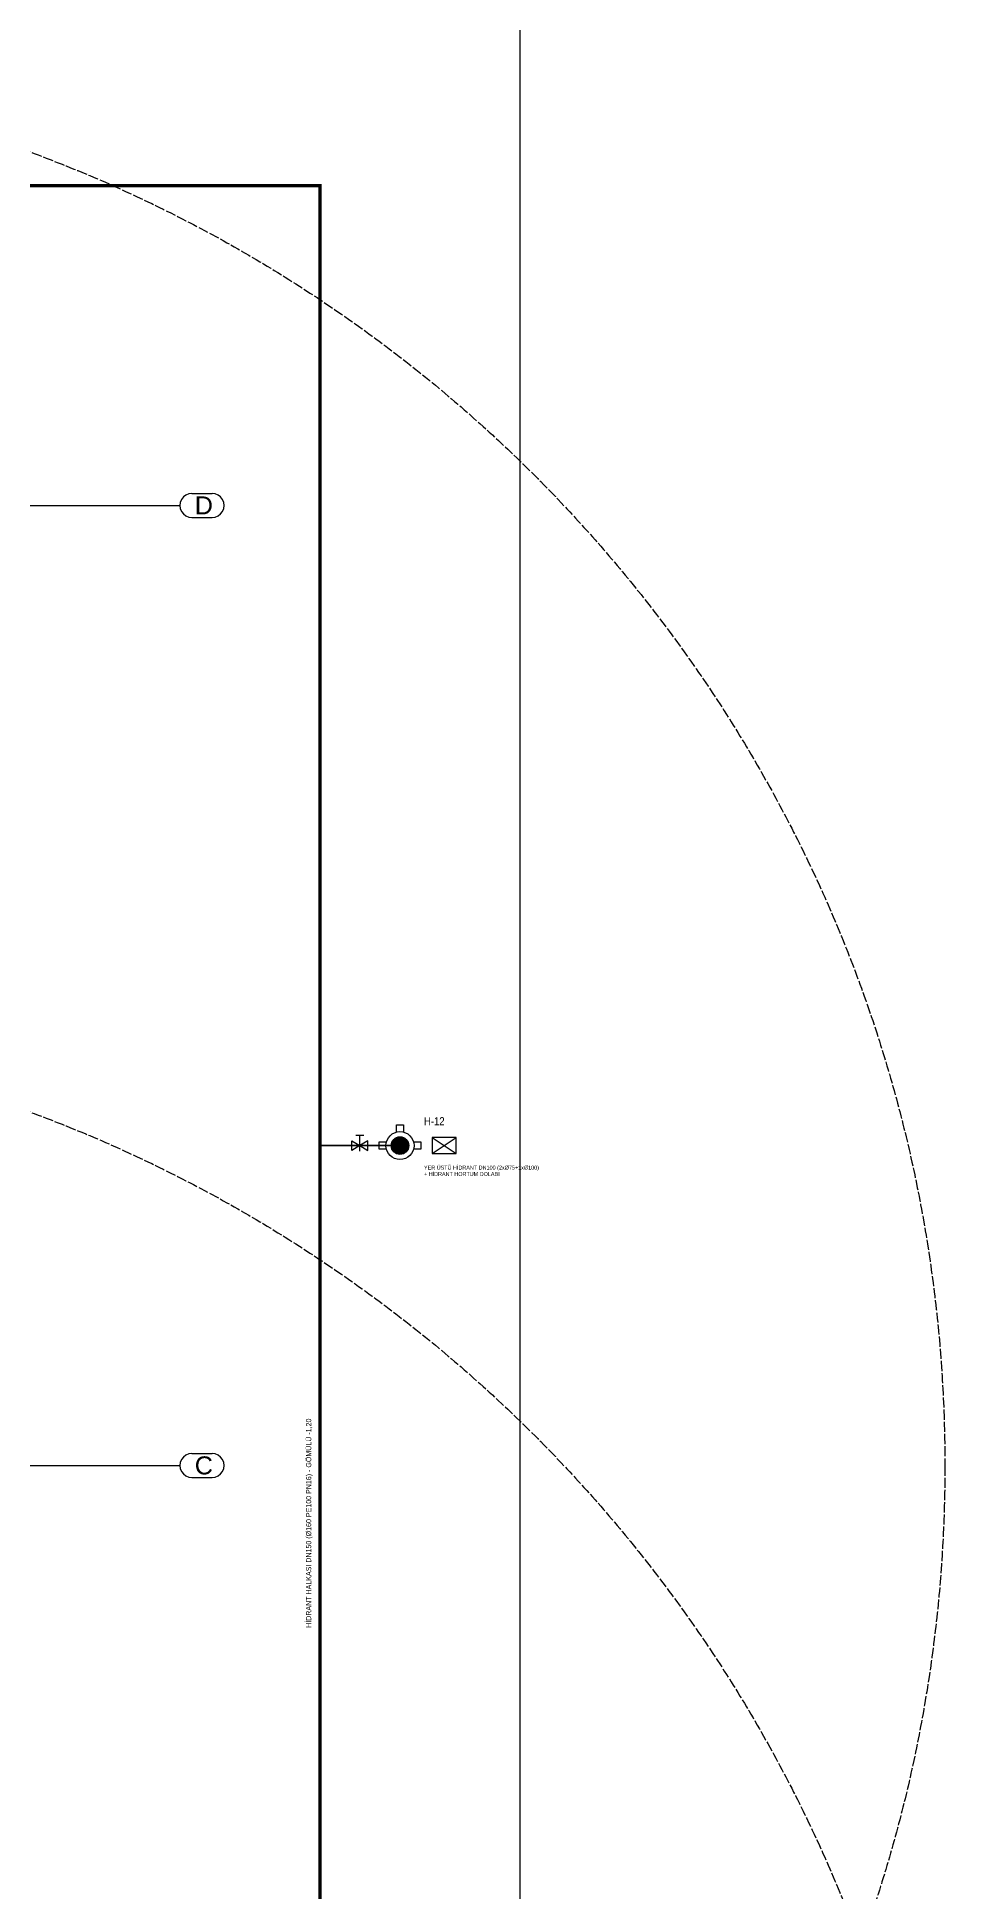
# Model space of a CAD drawing. Header units: centimetres. Extents: x 183171 to 202211, y -17274 to 19108.
# Drawn here: x 199902 to 202171, y 11990 to 16627 of the extents above; entities that cross this region are included whole.
import ezdxf
from ezdxf.enums import TextEntityAlignment as Align

# ---------------------------------------------------------------- set-up
doc = ezdxf.new("R2010")
doc.units = ezdxf.units.CM
doc.header["$LTSCALE"] = 20
doc.linetypes.add('DASHED', pattern=[1.524, 1.27, -0.254])
for name, color, linetype in [('ROTAS-MIMARI-AKS', 8, 'CONTINUOUS'), ('ROTAS-PAFTA', 7, 'CONTINUOUS'), ('ROTAS-YANGIN-CAP', 2, 'CONTINUOUS'), ('ROTAS-YANGIN-DOLAP-ETKI', 9, 'DASHED'), ('ROTAS-YANGIN-HIDRANT', 4, 'CONTINUOUS'), ('ROTAS-YANGIN-HIDRANT-BORU', 4, 'DASHED')]:
    doc.layers.add(name, color=color, linetype=linetype)
doc.styles.add('ROTAS', font='arial.ttf')

# ---------------------------------------------------------------- blocks, each defined once
blk = doc.blocks.new('ROTAS-SMB-KELEBEK')
for p, q in [((-5, 13), (5, 13)), ((0, 7), (0, 13)), ((0, -7), (0, 7))]:
    blk.add_line(p, q)
for points in [[(-10, -6), (-10, 6), (0, 0)], [(10, -6), (10, 6), (0, 0)]]:
    blk.add_lwpolyline(points, close=True)
blk = doc.blocks.new('ROTAS-SMB-HIDRANT')
h = blk.add_hatch(color=256)
h.dxf.hatch_style = 1
h.paths.add_polyline_path([(22, 0), (19.1, 11), (11, 19.1), (0, 22), (-11, 19.1), (-19.1, 11), (-22, 0), (-19.1, -11), (-11, -19.1), (0, -22), (11, -19.1), (19.1, -11)])
for points in [[(-9, 35), (-9, 52), (9, 52), (9, 35)], [(-35, -9), (-52, -9), (-52, 9), (-35, 9)], [(35, 9), (52, 9), (52, -9), (35, -9)]]:
    blk.add_lwpolyline(points)
for radius in [35, 22]:
    blk.add_circle((0, 0), radius)
blk = doc.blocks.new('ROTAS-SMB-HORTUM-DOLABI')
for p, q in [((-30, -20), (30, 20)), ((-30, 20), (30, -20))]:
    blk.add_line(p, q)
blk.add_lwpolyline([(-30, -20), (30, -20), (30, 20), (-30, 20)], close=True)

msp = doc.modelspace()

# ---------------------------------------------------------------- linework, layer by layer
at = {"layer": 'ROTAS-MIMARI-AKS'}
for points in [[(184958.8, 15456.3), (200258.8, 15456.3)], [(200288.8, 15486.3), (200281, 15485.2), (200273.8, 15482.2), (200267.6, 15477.5), (200262.8, 15471.3), (200259.8, 15464), (200258.8, 15456.3), (200259.8, 15448.5), (200262.8, 15441.3), (200267.6, 15435.1), (200273.8, 15430.3), (200281, 15427.3), (200288.8, 15426.3)], [(200288.8, 15486.3), (200339.3, 15486.3)], [(200339.3, 15426.3), (200347.1, 15427.3), (200354.3, 15430.3), (200360.5, 15435.1), (200365.3, 15441.3), (200368.3, 15448.5), (200369.3, 15456.3), (200368.3, 15464), (200365.3, 15471.3), (200360.5, 15477.5), (200354.3, 15482.2), (200347.1, 15485.2), (200339.3, 15486.3)], [(200288.8, 15426.3), (200339.3, 15426.3)], [(200288.8, 13086.3), (200281, 13085.2), (200273.8, 13082.2), (200267.6, 13077.5), (200262.8, 13071.3), (200259.8, 13064), (200258.8, 13056.3), (200259.8, 13048.5), (200262.8, 13041.3), (200267.6, 13035.1), (200273.8, 13030.3), (200281, 13027.3), (200288.8, 13026.3)], [(200288.8, 13086.3), (200339.3, 13086.3)], [(200339.3, 13026.3), (200347.1, 13027.3), (200354.3, 13030.3), (200360.5, 13035.1), (200365.3, 13041.3), (200368.3, 13048.5), (200369.3, 13056.3), (200368.3, 13064), (200365.3, 13071.3), (200360.5, 13077.5), (200354.3, 13082.2), (200347.1, 13085.2), (200339.3, 13086.3)], [(184958.8, 13056.3), (200258.8, 13056.3)], [(200288.8, 13026.3), (200339.3, 13026.3)]]:
    msp.add_lwpolyline(points, dxfattribs=at)
at = {"layer": 'ROTAS-PAFTA', "const_width": 4}
msp.add_lwpolyline([(184109, 6806), (201109, 6806), (201109, 19106), (184109, 19106)], close=True, dxfattribs=at)
at = {"layer": 'ROTAS-YANGIN-DOLAP-ETKI'}
for centre in [(198671, 13056), (198671, 10656)]:
    msp.add_circle(centre, 3500, dxfattribs=at)
at = {"layer": 'ROTAS-YANGIN-HIDRANT-BORU', "const_width": 8}
msp.add_lwpolyline([(184609, 7456), (200609, 7456), (200609, 16256), (184609, 16256)], close=True, dxfattribs=at)
at = {"layer": 'ROTAS-YANGIN-HIDRANT-BORU', "const_width": 4}
msp.add_lwpolyline([(200609, 13856), (200809, 13856)], dxfattribs=at)

# ---------------------------------------------------------------- block references
at = {"layer": 'ROTAS-YANGIN-HIDRANT', "xscale": 2, "yscale": 2}
msp.add_blockref('ROTAS-SMB-KELEBEK', (200709, 13856), dxfattribs=at)
at = {"layer": 'ROTAS-YANGIN-HIDRANT'}
for name, p in [('ROTAS-SMB-HIDRANT', (200809, 13856)), ('ROTAS-SMB-HORTUM-DOLABI', (200919, 13856))]:
    msp.add_blockref(name, p, dxfattribs=at)

# ---------------------------------------------------------------- texts
at = {"layer": 'ROTAS-MIMARI-AKS', "style": 'ROTAS'}
for s, p in [('D', (200296, 15434)), ('C', (200296, 13034))]:
    msp.add_text(s, height=45, dxfattribs=at).set_placement(p)
at = {"layer": 'ROTAS-YANGIN-CAP', "style": 'ROTAS', "width": 0.85}
msp.add_text('HİDRANT HALKASI DN150 (Ø160 PE100 PN16) - GÖMÜLÜ -1,20', height=13, rotation=90, dxfattribs=at).set_placement((200591, 12912), align=Align.BOTTOM_CENTER)
at = {"layer": 'ROTAS-YANGIN-HIDRANT', "style": 'ROTAS', "width": 0.85}
msp.add_text('H-12', height=20, dxfattribs=at).set_placement((200869, 13901), align=Align.BOTTOM_LEFT)
for s, p in [('YER ÜSTÜ HİDRANT DN100 (2xØ75+1xØ100)', (200869, 13806)), ('+ HİDRANT HORTUM DOLABI', (200869, 13790))]:
    msp.add_text(s, height=10, dxfattribs=at).set_placement(p, align=Align.TOP_LEFT)

doc.saveas('drawing.dxf')
